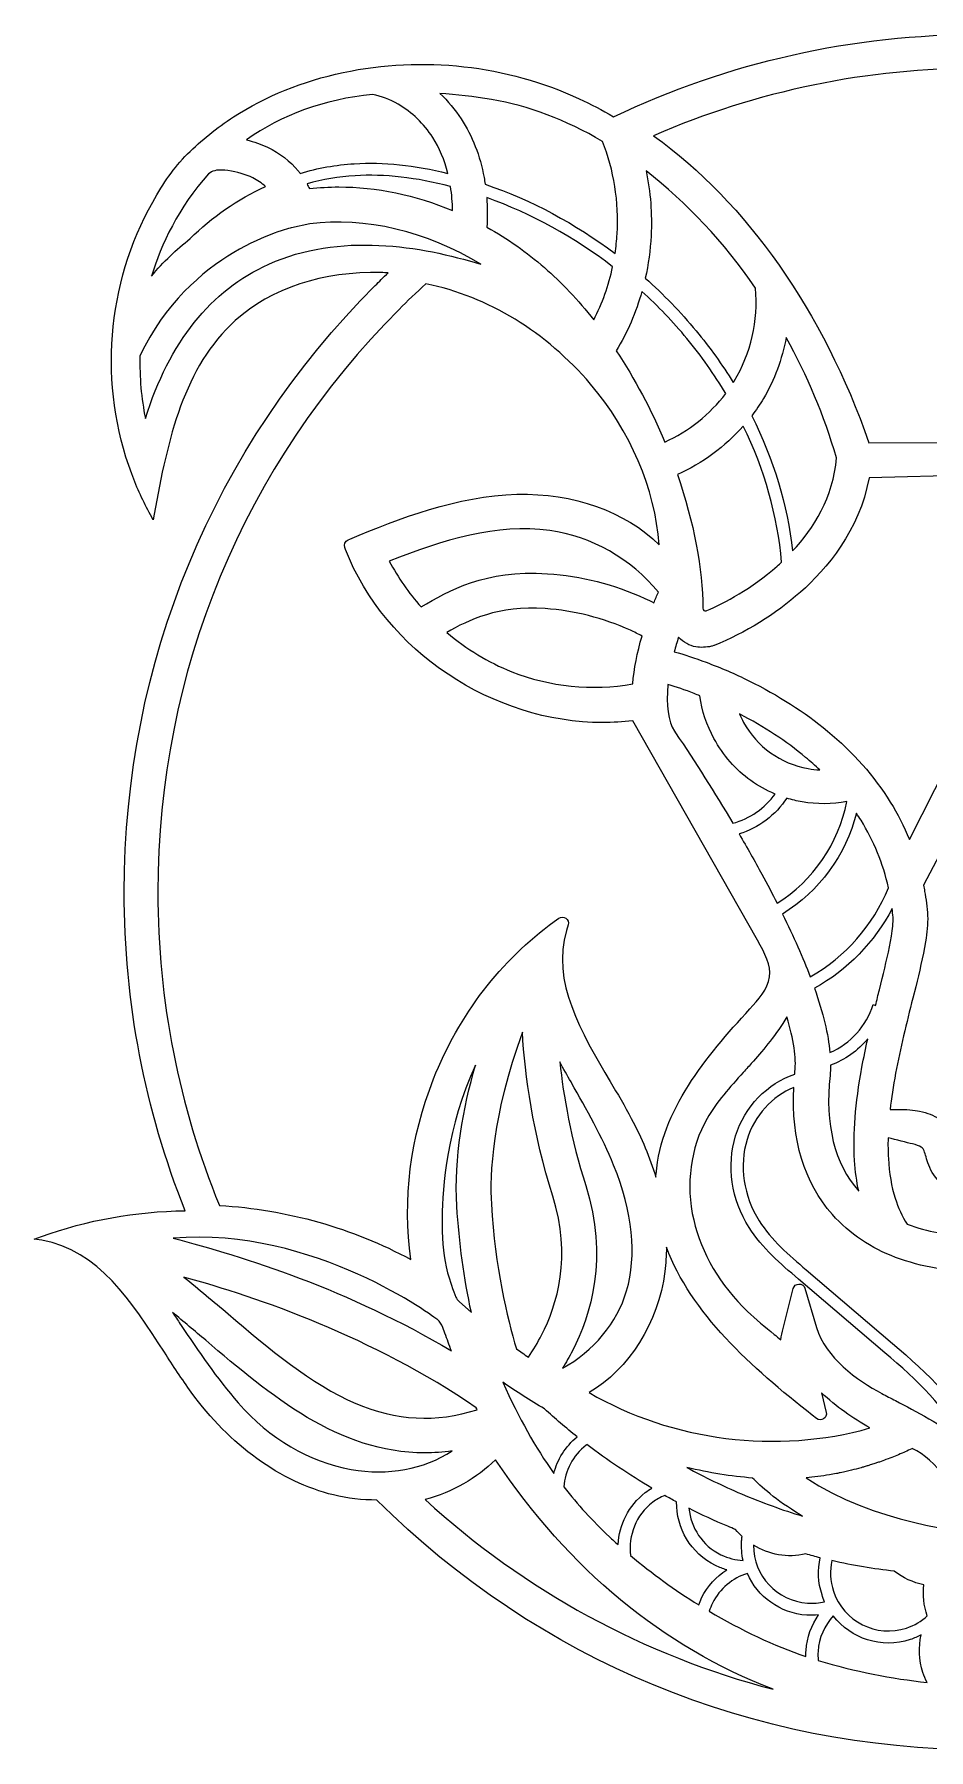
# Model space of a CAD drawing. Header units: millimetres. Extents: x 49 to 1312, y -339 to -42.
# Drawn here: x 354.1 to 502.5, y -339.1 to -54.8 of the extents above; entities that cross this region are included whole.
import ezdxf

# ---------------------------------------------------------------- set-up
doc = ezdxf.new("R2010")
doc.units = ezdxf.units.MM
doc.header["$MEASUREMENT"] = 0
doc.layers.add('Layer 3', color=7, linetype='Continuous')

msp = doc.modelspace()

# ---------------------------------------------------------------- linework, layer by layer
at = {"layer": 'Layer 3', "lineweight": 0}
for points, knots in [([(611.67, -96.44), (611.06, -95.83), (610.42, -95.2), (609.77, -94.58), (614.28, -95.14), (618.54, -96.42), (622.45, -98.41), (635.71, -105.13), (644.45, -119.64), (644.21, -134.51), (644.21, -134.51), (644.19, -135.98), (644.19, -135.98), (644.19, -135.98), (644.84, -134.66), (644.84, -134.66), (652.12, -119.7), (653.49, -103.62), (648.61, -90.55), (646.04, -83.68), (641.55, -77.34), (635.62, -72.21), (627.4, -65.08), (616.91, -60.57), (606.08, -59.51), (594.03, -58.33), (581.45, -61.03), (569.68, -67.33), (551.29, -59.02), (531.61, -54.81), (511.17, -54.81), (489.78, -54.81), (469.27, -59.41), (450.2, -68.48), (448.3, -67.37), (446.38, -66.37), (444.51, -65.5), (432.47, -59.9), (418.56, -58.35), (405.35, -61.14), (398.65, -62.56), (392.53, -65.04), (387.16, -68.5), (384.39, -70.3), (381.82, -72.36), (379.55, -74.63), (377.16, -77.01), (375.62, -79.36), (373.77, -82.61), (366.1, -96.1), (364.79, -112.94), (370.28, -127.66), (371.16, -130.01), (372.2, -132.29), (373.4, -134.44), (373.4, -134.44), (373.84, -135.24), (373.84, -135.24), (373.84, -135.24), (374.01, -134.34), (374.01, -134.34), (376.26, -121.78), (378.99, -109.88), (387.44, -102.26), (393.4, -96.89), (402, -94.06), (411.67, -94.29), (412.04, -94.3), (412.42, -94.32), (412.83, -94.34), (412, -95.13), (411.3, -95.8), (410.67, -96.44), (383.82, -123.28), (369.04, -158.98), (369.04, -196.94), (369.04, -215.21), (372.44, -232.97), (379.15, -249.75), (370.89, -249.87), (362.87, -251.31), (355.31, -254.02), (355.31, -254.02), (354.13, -254.45), (354.13, -254.45), (354.13, -254.45), (355.36, -254.66), (355.36, -254.66), (364.72, -256.23), (370.3, -264.86), (375.7, -273.2), (377.14, -275.42), (378.63, -277.72), (380.15, -279.82), (386.55, -288.64), (394.94, -294.69), (403.76, -296.86), (406.08, -297.42), (408.5, -297.7), (410.94, -297.7), (437.75, -324.38), (473.34, -339.07), (511.17, -339.07), (549.13, -339.07), (584.82, -324.28), (611.67, -297.44), (638.51, -270.59), (653.3, -234.9), (653.3, -196.94), (653.3, -158.98), (638.51, -123.28), (611.67, -96.44)], [0, 0, 0, 0, 1, 1, 1, 2, 2, 2, 3, 3, 3, 4, 4, 4, 5, 5, 5, 6, 6, 6, 7, 7, 7, 8, 8, 8, 9, 9, 9, 10, 10, 10, 11, 11, 11, 12, 12, 12, 13, 13, 13, 14, 14, 14, 15, 15, 15, 16, 16, 16, 17, 17, 17, 18, 18, 18, 19, 19, 19, 20, 20, 20, 21, 21, 21, 22, 22, 22, 23, 23, 23, 24, 24, 24, 25, 25, 25, 26, 26, 26, 27, 27, 27, 28, 28, 28, 29, 29, 29, 30, 30, 30, 31, 31, 31, 32, 32, 32, 33, 33, 33, 34, 34, 34, 35, 35, 35, 36, 36, 36, 37, 37, 37, 37]), ([(511.16, -60.41), (529.01, -60.41), (546.31, -63.77), (562.62, -70.41), (559.82, -72.3), (557.13, -74.37), (554.62, -76.6), (542.08, -87.68), (532.08, -103.53), (525.69, -122.47), (525.69, -122.47), (492.55, -122.5), (492.55, -122.5), (484.94, -100.74), (472.31, -82.76), (456.84, -71.61), (473.96, -64.18), (492.23, -60.41), (511.16, -60.41)], [0, 0, 0, 0, 1, 1, 1, 2, 2, 2, 3, 3, 3, 4, 4, 4, 5, 5, 5, 6, 6, 6, 6]), ([(410.24, -64.76), (411.69, -65.07), (413.11, -65.62), (414.46, -66.4), (414.46, -66.4), (414.46, -66.4), (414.46, -66.4), (416.77, -67.73), (418.75, -69.63), (420.2, -71.89), (421.32, -73.66), (422.17, -75.66), (422.72, -77.86), (417.17, -76.49), (412.06, -75.96), (407.2, -76.25), (404.16, -76.43), (401.15, -76.98), (398.22, -77.85), (398.12, -77.72), (398.02, -77.58), (397.91, -77.45), (396.58, -75.84), (394.82, -74.48), (392.83, -73.54), (391.74, -73.02), (390.56, -72.61), (389.32, -72.31), (395.15, -68.14), (402.18, -65.61), (410.24, -64.76)], [0, 0, 0, 0, 1, 1, 1, 2, 2, 2, 3, 3, 3, 4, 4, 4, 5, 5, 5, 6, 6, 6, 7, 7, 7, 8, 8, 8, 9, 9, 9, 10, 10, 10, 10]), ([(429.94, -65.62), (436.08, -66.64), (442.28, -68.98), (448.35, -72.55), (450.26, -77.3), (451.1, -82.6), (450.78, -87.88), (450.72, -88.97), (450.6, -90.06), (450.44, -91.13), (443.86, -86.18), (436.55, -82.27), (428.9, -79.67), (428.85, -79.29), (428.79, -78.91), (428.72, -78.53), (428.05, -74.93), (426.78, -71.66), (424.94, -68.83), (423.93, -67.29), (422.72, -65.86), (421.36, -64.6), (424.13, -64.79), (427.01, -65.13), (429.94, -65.62)], [0, 0, 0, 0, 1, 1, 1, 2, 2, 2, 3, 3, 3, 4, 4, 4, 5, 5, 5, 6, 6, 6, 7, 7, 7, 8, 8, 8, 8]), ([(383.02, -77.95), (383.02, -77.95), (383.03, -77.94), (383.03, -77.94), (383.03, -77.94), (383.29, -77.74), (383.29, -77.74), (383.53, -77.55), (383.92, -77.41), (384.37, -77.35), (384.89, -77.28), (385.5, -77.3), (386.24, -77.39), (387.77, -77.6), (389.16, -78.01), (390.37, -78.61), (391.15, -78.99), (391.86, -79.47), (392.48, -80.01), (387.85, -82.15), (383.59, -85.1), (379.97, -88.67), (377.69, -90.47), (375.54, -92.54), (373.55, -94.87), (375.18, -89.67), (378.03, -83.49), (383.02, -77.95)], [0, 0, 0, 0, 1, 1, 1, 2, 2, 2, 3, 3, 3, 4, 4, 4, 5, 5, 5, 6, 6, 6, 7, 7, 7, 8, 8, 8, 9, 9, 9, 9]), ([(423.49, -84.01), (417.31, -81.45), (410.81, -80.1), (404.62, -80.1), (403, -80.1), (401.36, -80.19), (399.75, -80.38), (399.63, -80.12), (399.5, -79.85), (399.36, -79.59), (401.96, -78.87), (404.63, -78.41), (407.32, -78.25), (412.24, -77.95), (417.45, -78.54), (423.16, -80.03), (423.37, -81.32), (423.48, -82.65), (423.49, -84.01)], [0, 0, 0, 0, 1, 1, 1, 2, 2, 2, 3, 3, 3, 4, 4, 4, 5, 5, 5, 6, 6, 6, 6]), ([(473.74, -96.86), (474.21, -102.24), (472.96, -107.71), (470.2, -112.27), (470.15, -112.36), (470.09, -112.44), (470.04, -112.53), (468.22, -109.56), (466.17, -106.7), (463.9, -103.96), (461.32, -100.83), (458.48, -97.91), (455.45, -95.23), (455.96, -92.93), (456.29, -90.58), (456.41, -88.19), (456.6, -84.56), (456.33, -80.96), (455.59, -77.46), (462.29, -82.63), (468.52, -89.29), (473.74, -96.86)], [0, 0, 0, 0, 1, 1, 1, 2, 2, 2, 3, 3, 3, 4, 4, 4, 5, 5, 5, 6, 6, 6, 7, 7, 7, 7]), ([(429.15, -81.87), (436.58, -84.51), (443.67, -88.42), (450.04, -93.34), (449.38, -96.43), (448.32, -99.39), (446.9, -102.12), (444.32, -98.85), (441.57, -95.94), (438.72, -93.46), (435.81, -90.92), (432.6, -88.68), (429.19, -86.78), (429.29, -85.12), (429.28, -83.48), (429.15, -81.87)], [0, 0, 0, 0, 1, 1, 1, 2, 2, 2, 3, 3, 3, 4, 4, 4, 5, 5, 5, 5]), ([(393, -92.9), (383.4, -97.22), (376.53, -105.81), (372.55, -118.46), (371.88, -115.14), (371.57, -111.67), (371.64, -108.1), (379.83, -90.68), (396.59, -86.93), (396.77, -86.89), (396.77, -86.89), (399.8, -86.22), (399.8, -86.22), (408.91, -84.98), (419.29, -87.51), (428.19, -92.92), (418.33, -89.86), (404.7, -87.62), (393, -92.9)], [0, 0, 0, 0, 1, 1, 1, 2, 2, 2, 3, 3, 3, 4, 4, 4, 5, 5, 5, 6, 6, 6, 6]), ([(374.63, -196.94), (374.63, -160.47), (388.83, -126.19), (414.62, -100.4), (416, -99.01), (417.47, -97.62), (419.07, -96.15), (429.4, -98.28), (439.07, -104.17), (446.37, -112.78), (453.02, -120.62), (457.01, -129.98), (457.78, -139.41), (452.14, -133.88), (443.53, -130.78), (434.16, -131.04), (424.25, -131.31), (414.66, -135.01), (406.45, -138.46), (406.45, -138.46), (406.16, -138.58), (406.16, -138.58), (405.66, -138.79), (405.42, -139.36), (405.61, -139.87), (405.61, -139.87), (405.73, -140.16), (405.73, -140.16), (412.29, -157.07), (430.32, -168.87), (448.41, -168.86), (450.06, -168.86), (451.72, -168.77), (453.37, -168.56), (453.37, -168.56), (474.06, -204.93), (474.06, -204.93), (475.3, -207.12), (476.31, -209.08), (476.06, -211.02), (475.81, -213.04), (474.14, -214.86), (472.8, -216.32), (465.43, -224.34), (458.16, -233.05), (457.24, -243.67), (457.22, -243.85), (457.21, -244.02), (457.2, -244.19), (456.23, -240.97), (454.88, -237.71), (453.14, -234.46), (452.06, -232.43), (450.83, -230.36), (449.65, -228.36), (444.82, -220.19), (439.83, -211.75), (442.4, -203.32), (442.4, -203.32), (442.68, -202.39), (442.68, -202.39), (442.8, -201.97), (442.65, -201.53), (442.3, -201.28), (441.95, -201.03), (441.48, -201.03), (441.14, -201.28), (441.14, -201.28), (440.35, -201.85), (440.35, -201.85), (431.49, -208.25), (424.57, -217.26), (420.34, -227.92), (416.48, -237.65), (415.19, -247.95), (416.57, -257.84), (406.97, -252.63), (396.05, -249.55), (384.83, -248.88), (378.06, -232.42), (374.63, -214.95), (374.63, -196.94)], [0, 0, 0, 0, 1, 1, 1, 2, 2, 2, 3, 3, 3, 4, 4, 4, 5, 5, 5, 6, 6, 6, 7, 7, 7, 8, 8, 8, 9, 9, 9, 10, 10, 10, 11, 11, 11, 12, 12, 12, 13, 13, 13, 14, 14, 14, 15, 15, 15, 16, 16, 16, 17, 17, 17, 18, 18, 18, 19, 19, 19, 20, 20, 20, 21, 21, 21, 22, 22, 22, 23, 23, 23, 24, 24, 24, 25, 25, 25, 26, 26, 26, 27, 27, 27, 27]), ([(454.9, -97.42), (457.56, -99.84), (460.06, -102.45), (462.36, -105.23), (464.76, -108.13), (466.91, -111.18), (468.8, -114.33), (466.2, -117.77), (462.65, -120.61), (458.69, -122.37), (456.43, -116.97), (453.72, -111.9), (450.64, -107.27), (452.49, -104.22), (453.92, -100.9), (454.9, -97.42)], [0, 0, 0, 0, 1, 1, 1, 2, 2, 2, 3, 3, 3, 4, 4, 4, 5, 5, 5, 5]), ([(479.89, -140.43), (479.02, -132.8), (476.71, -125.2), (473.1, -118.02), (473.81, -117.11), (474.46, -116.15), (475.04, -115.17), (476.87, -112.09), (478.15, -108.64), (478.82, -105.07), (482.31, -111.36), (485.11, -118.04), (487.17, -124.97), (486.67, -131.52), (483.33, -136.72), (479.89, -140.43)], [0, 0, 0, 0, 1, 1, 1, 2, 2, 2, 3, 3, 3, 4, 4, 4, 5, 5, 5, 5]), ([(478.06, -142.26), (477.81, -142.49), (477.57, -142.71), (477.33, -142.92), (473.06, -146.7), (468.63, -149.03), (465.66, -150.31), (465.5, -150.39), (465.34, -150.37), (465.19, -150.27), (465.06, -150.19), (464.99, -150.07), (464.99, -149.91), (465.01, -143.47), (463.51, -135.64), (460.77, -127.77), (464.91, -125.93), (468.7, -123.12), (471.71, -119.72), (475.23, -126.95), (477.4, -134.61), (478.06, -142.26)], [0, 0, 0, 0, 1, 1, 1, 2, 2, 2, 3, 3, 3, 4, 4, 4, 5, 5, 5, 6, 6, 6, 7, 7, 7, 7]), ([(555.44, -158.87), (553.02, -159.78), (550.64, -160.8), (548.35, -161.92), (543.48, -164.33), (539.09, -167.14), (535.31, -170.27), (531.06, -173.79), (527.56, -177.75), (524.9, -182.03), (523.49, -184.28), (522.3, -186.69), (521.33, -189.22), (521.33, -189.22), (511.65, -167.47), (511.65, -167.47), (511.5, -167.12), (511.15, -166.89), (510.77, -166.88), (510.76, -166.88), (510.75, -166.88), (510.74, -166.88), (510.37, -166.88), (510.02, -167.09), (509.85, -167.42), (509.85, -167.42), (499.25, -188.22), (499.25, -188.22), (498.36, -186.05), (497.3, -183.98), (496.09, -182.03), (493.42, -177.75), (489.92, -173.79), (485.67, -170.27), (481.89, -167.14), (477.5, -164.33), (472.62, -161.92), (470.35, -160.8), (467.97, -159.78), (465.54, -158.87), (463.65, -158.17), (461.91, -157.59), (460.26, -157.12), (460.47, -156.33), (460.71, -155.53), (460.97, -154.73), (461.79, -155.59), (462.78, -156.14), (463.86, -156.32), (464.66, -156.45), (465.51, -156.42), (466.45, -156.22), (466.48, -156.21), (466.51, -156.2), (466.54, -156.2), (466.54, -156.2), (466.8, -156.11), (466.8, -156.11), (466.83, -156.11), (466.86, -156.1), (466.88, -156.09), (472.01, -154.02), (477.08, -150.89), (481.17, -147.27), (485.52, -143.41), (490.96, -137.04), (492.56, -128.33), (492.56, -128.33), (509.55, -127.89), (509.55, -127.89), (509.55, -127.89), (510.04, -127.86), (510.04, -127.86), (510.04, -127.86), (525.64, -128.28), (525.64, -128.28), (527.22, -137.01), (532.67, -143.4), (537.04, -147.27), (539.79, -149.71), (542.88, -151.86), (546.23, -153.68), (547.48, -154.36), (548.76, -154.99), (550.04, -155.55), (550.27, -155.65), (550.51, -155.76), (550.76, -155.87), (552.03, -156.47), (553.61, -157.2), (555.25, -157.04), (557.07, -156.86), (558.65, -155.54), (559.2, -153.75), (559.2, -153.75), (559.2, -153.75), (559.2, -153.75), (559.61, -154.92), (559.96, -156.09), (560.26, -157.25), (558.75, -157.7), (557.16, -158.23), (555.44, -158.87)], [0, 0, 0, 0, 1, 1, 1, 2, 2, 2, 3, 3, 3, 4, 4, 4, 5, 5, 5, 6, 6, 6, 7, 7, 7, 8, 8, 8, 9, 9, 9, 10, 10, 10, 11, 11, 11, 12, 12, 12, 13, 13, 13, 14, 14, 14, 15, 15, 15, 16, 16, 16, 17, 17, 17, 18, 18, 18, 19, 19, 19, 20, 20, 20, 21, 21, 21, 22, 22, 22, 23, 23, 23, 24, 24, 24, 25, 25, 25, 26, 26, 26, 27, 27, 27, 28, 28, 28, 29, 29, 29, 30, 30, 30, 31, 31, 31, 32, 32, 32, 33, 33, 33, 34, 34, 34, 34]), ([(439.23, -144.2), (428.84, -143.52), (422.97, -146.93), (418.26, -149.71), (416.22, -147.38), (414.45, -144.83), (413, -142.11), (421.95, -138.65), (430.73, -135.78), (439.62, -137.03), (446.54, -138), (453.07, -141.72), (457.63, -147.26), (457.37, -147.84), (457.11, -148.42), (456.87, -149), (456.38, -148.75), (455.88, -148.51), (455.39, -148.29), (450.25, -145.94), (444.81, -144.56), (439.23, -144.2)], [0, 0, 0, 0, 1, 1, 1, 2, 2, 2, 3, 3, 3, 4, 4, 4, 5, 5, 5, 6, 6, 6, 7, 7, 7, 7]), ([(454.92, -154.53), (454.11, -157.28), (453.59, -159.99), (453.37, -162.46), (446.67, -163.65), (439.58, -162.93), (433.3, -160.43), (429.4, -158.88), (425.79, -156.7), (422.53, -153.93), (426.14, -151.85), (431.05, -149.47), (438.86, -149.98), (443.66, -150.3), (448.55, -151.54), (452.99, -153.57), (453.62, -153.86), (454.27, -154.18), (454.92, -154.53)], [0, 0, 0, 0, 1, 1, 1, 2, 2, 2, 3, 3, 3, 4, 4, 4, 5, 5, 5, 6, 6, 6, 6]), ([(459.22, -162.55), (460.58, -162.96), (462.02, -163.46), (463.58, -164.06), (463.88, -164.18), (464.19, -164.3), (464.51, -164.43), (464.84, -166.88), (465.65, -169.32), (466.85, -171.51), (468.35, -174.27), (470.45, -176.68), (472.94, -178.47), (474.18, -179.36), (475.54, -180.1), (476.97, -180.7), (475.3, -183.05), (472.76, -184.8), (469.97, -185.55), (467.02, -180.58), (463.78, -175.46), (460.48, -170.56), (460.48, -170.56), (460.29, -170.28), (460.29, -170.28), (459.23, -168.7), (458.86, -165.98), (459.22, -162.55)], [0, 0, 0, 0, 1, 1, 1, 2, 2, 2, 3, 3, 3, 4, 4, 4, 5, 5, 5, 6, 6, 6, 7, 7, 7, 8, 8, 8, 9, 9, 9, 9]), ([(476.22, -173.87), (474.41, -172.58), (472.87, -170.84), (471.75, -168.83), (471.5, -168.37), (471.27, -167.9), (471.07, -167.43), (475.18, -169.55), (478.87, -171.97), (482.05, -174.63), (482.86, -175.31), (483.64, -176), (484.4, -176.72), (483.75, -176.68), (483.1, -176.61), (482.45, -176.49), (480.18, -176.08), (478.03, -175.18), (476.22, -173.87)], [0, 0, 0, 0, 1, 1, 1, 2, 2, 2, 3, 3, 3, 4, 4, 4, 5, 5, 5, 6, 6, 6, 6]), ([(502.28, -200.85), (502.2, -199.46), (501.99, -198.11), (501.78, -196.83), (501.72, -196.49), (501.65, -196.15), (501.58, -195.83), (501.58, -195.83), (504.25, -190.77), (504.25, -190.77), (504.25, -190.77), (510.45, -178.82), (510.45, -178.82), (510.45, -178.82), (516.45, -192.04), (516.45, -192.04), (516.45, -192.04), (519.07, -197.69), (519.07, -197.69), (518.89, -198.81), (518.76, -199.81), (518.69, -200.94), (518.65, -202.33), (518.81, -203.65), (519.05, -205.19), (519.49, -207.77), (520.1, -210.26), (520.7, -212.67), (520.7, -212.67), (521.17, -214.55), (521.17, -214.55), (522.19, -218.62), (523.24, -222.83), (524.02, -226.97), (524.44, -229.26), (524.75, -231.32), (524.96, -233.21), (524.81, -233.18), (524.67, -233.15), (524.54, -233.12), (523.47, -232.92), (522.43, -232.82), (521.43, -232.84), (520, -232.87), (518.85, -233.12), (517.8, -233.62), (516.93, -234.05), (516.2, -234.68), (515.7, -235.45), (515.34, -236.03), (515.15, -236.58), (515.01, -236.97), (515.01, -236.97), (514.93, -237.23), (514.93, -237.23), (514.79, -237.65), (514.67, -238.07), (514.57, -238.44), (514.45, -238.85), (514.35, -239.23), (514.21, -239.61), (514.02, -240.14), (513.78, -240.56), (513.49, -240.89), (512.86, -241.62), (511.93, -242.09), (511.02, -242.14), (510.12, -242.2), (509.15, -241.85), (508.46, -241.22), (508.08, -240.87), (507.82, -240.52), (507.7, -240.2), (507.59, -239.92), (507.49, -239.59), (507.38, -239.22), (507.24, -238.76), (507.09, -238.28), (506.88, -237.76), (506.67, -237.23), (506.35, -236.53), (505.8, -235.9), (505.36, -235.38), (504.83, -234.92), (504.2, -234.52), (503.28, -233.94), (502.21, -233.52), (500.93, -233.25), (500.03, -233.06), (498.79, -232.97), (497.24, -232.97), (496.85, -232.97), (496.45, -232.97), (496.05, -232.98), (496.26, -231.15), (496.56, -229.17), (496.96, -226.98), (497.74, -222.85), (498.79, -218.64), (499.82, -214.54), (499.82, -214.54), (500.3, -212.64), (500.3, -212.64), (500.89, -210.23), (501.5, -207.74), (501.93, -205.17), (502.18, -203.63), (502.33, -202.32), (502.28, -200.85)], [0, 0, 0, 0, 1, 1, 1, 2, 2, 2, 3, 3, 3, 4, 4, 4, 5, 5, 5, 6, 6, 6, 7, 7, 7, 8, 8, 8, 9, 9, 9, 10, 10, 10, 11, 11, 11, 12, 12, 12, 13, 13, 13, 14, 14, 14, 15, 15, 15, 16, 16, 16, 17, 17, 17, 18, 18, 18, 19, 19, 19, 20, 20, 20, 21, 21, 21, 22, 22, 22, 23, 23, 23, 24, 24, 24, 25, 25, 25, 26, 26, 26, 27, 27, 27, 28, 28, 28, 29, 29, 29, 30, 30, 30, 31, 31, 31, 32, 32, 32, 33, 33, 33, 34, 34, 34, 35, 35, 35, 36, 36, 36, 36]), ([(478.92, -181.39), (479.75, -181.64), (480.6, -181.85), (481.47, -182), (483.92, -182.43), (486.45, -182.41), (488.86, -181.96), (487.54, -188.87), (483.28, -195.07), (477.31, -198.78), (476.52, -197.24), (475.68, -195.65), (474.79, -194), (473.62, -191.85), (472.35, -189.61), (471.02, -187.32), (474.22, -186.32), (477.08, -184.19), (478.92, -181.39)], [0, 0, 0, 0, 1, 1, 1, 2, 2, 2, 3, 3, 3, 4, 4, 4, 5, 5, 5, 6, 6, 6, 6]), ([(482.81, -211), (481.6, -207.82), (480.07, -204.35), (478.21, -200.59), (484.28, -196.87), (488.74, -190.77), (490.48, -183.89), (490.74, -184.28), (490.99, -184.66), (491.23, -185.05), (493.34, -188.44), (494.9, -192.28), (495.78, -196.23), (493.25, -202.45), (488.63, -207.69), (482.81, -211)], [0, 0, 0, 0, 1, 1, 1, 2, 2, 2, 3, 3, 3, 4, 4, 4, 5, 5, 5, 5]), ([(496.39, -199.67), (496.46, -200.17), (496.51, -200.66), (496.54, -201.11), (496.57, -202.06), (496.46, -203.06), (496.27, -204.25), (495.89, -206.6), (495.3, -208.99), (494.74, -211.29), (494.74, -211.29), (494.29, -213.14), (494.29, -213.14), (494.07, -214), (493.86, -214.86), (493.65, -215.72), (493.65, -215.72), (493.22, -215.59), (493.22, -215.59), (492.17, -219.12), (489.45, -222.08), (486.08, -223.55), (485.81, -220.54), (484.95, -216.98), (483.51, -212.9), (488.99, -209.86), (493.5, -205.22), (496.39, -199.67)], [0, 0, 0, 0, 1, 1, 1, 2, 2, 2, 3, 3, 3, 4, 4, 4, 5, 5, 5, 6, 6, 6, 7, 7, 7, 8, 8, 8, 9, 9, 9, 9]), ([(478.95, -217.65), (480.07, -221.4), (480.52, -224.44), (480.28, -226.71), (480.26, -226.85), (480.26, -226.98), (480.24, -227.12), (475.7, -228.64), (471.92, -232.53), (470.43, -237.34), (468.91, -242.24), (469.75, -247.92), (472.66, -252.52), (474.83, -255.94), (477.89, -258.54), (480.84, -261.07), (480.84, -261.07), (495.18, -273.29), (495.18, -273.29), (500.54, -277.85), (505.52, -282.45), (507.95, -287.98), (504.67, -285.22), (500.33, -282.98), (496.94, -281.23), (496.21, -280.85), (495.37, -280.42), (494.68, -280.04), (490.57, -277.82), (485.36, -274.12), (483.87, -269.13), (483.87, -269.13), (481.92, -262.61), (481.92, -262.61), (481.79, -262.19), (481.4, -261.9), (480.96, -261.9), (480.96, -261.9), (480.95, -261.9), (480.94, -261.9), (480.49, -261.91), (480.1, -262.21), (479.99, -262.65), (479.99, -262.65), (478.32, -269.25), (478.32, -269.25), (478.16, -269.87), (478.03, -270.51), (477.93, -271.15), (477.55, -270.83), (477.18, -270.53), (476.83, -270.24), (475.33, -269.02), (473.79, -267.76), (472.41, -266.44), (467.91, -262.15), (464.74, -256.77), (463.48, -251.29), (462.13, -245.43), (462.94, -239.29), (465.7, -234.47), (467.25, -231.74), (469.51, -229.25), (471.7, -226.85), (471.7, -226.85), (471.91, -226.61), (471.91, -226.61), (472.42, -226.06), (472.92, -225.51), (473.41, -224.95), (475.11, -223.03), (477.18, -220.55), (478.95, -217.65)], [0, 0, 0, 0, 1, 1, 1, 2, 2, 2, 3, 3, 3, 4, 4, 4, 5, 5, 5, 6, 6, 6, 7, 7, 7, 8, 8, 8, 9, 9, 9, 10, 10, 10, 11, 11, 11, 12, 12, 12, 13, 13, 13, 14, 14, 14, 15, 15, 15, 16, 16, 16, 17, 17, 17, 18, 18, 18, 19, 19, 19, 20, 20, 20, 21, 21, 21, 22, 22, 22, 23, 23, 23, 24, 24, 24, 24]), ([(438.27, -270.35), (437.62, -271.6), (436.88, -272.83), (436.06, -274.01), (435.39, -273.55), (434.73, -273.09), (434.09, -272.63), (432.52, -267.46), (430.57, -259.2), (429.93, -248.66), (429.64, -243.8), (430, -233.99), (435.08, -220.18), (435.5, -227.35), (436.79, -236.87), (440.1, -247.33), (443.26, -257.32), (440.85, -265.36), (438.27, -270.35)], [0, 0, 0, 0, 1, 1, 1, 2, 2, 2, 3, 3, 3, 4, 4, 4, 5, 5, 5, 6, 6, 6, 6]), ([(490.16, -241.42), (490.28, -243.23), (490.51, -244.91), (490.85, -246.49), (486.83, -241.94), (485.23, -235.49), (486.09, -227.32), (486.15, -226.8), (486.17, -226.24), (486.17, -225.66), (488.56, -224.77), (490.7, -223.23), (492.34, -221.28), (492, -222.83), (491.68, -224.39), (491.39, -225.95), (490.27, -232.15), (489.89, -236.91), (490.16, -241.42)], [0, 0, 0, 0, 1, 1, 1, 2, 2, 2, 3, 3, 3, 4, 4, 4, 5, 5, 5, 6, 6, 6, 6]), ([(424.21, -249), (424.57, -255.05), (425.38, -260.96), (426.61, -266.62), (426.61, -266.62), (424.58, -264.81), (424.58, -264.81), (424.35, -264.6), (424.16, -264.33), (424.04, -264.06), (424.04, -264.06), (423.7, -263.18), (423.7, -263.18), (423.13, -261.72), (422.72, -260.37), (422.43, -259.04), (421.94, -256.72), (421.73, -254.18), (421.77, -250.77), (421.82, -246.12), (422.53, -235.75), (427.29, -225.64), (425.26, -232.71), (423.72, -241), (424.21, -249)], [0, 0, 0, 0, 1, 1, 1, 2, 2, 2, 3, 3, 3, 4, 4, 4, 5, 5, 5, 6, 6, 6, 7, 7, 7, 8, 8, 8, 8]), ([(452.35, -263.05), (450.8, -268.35), (446.87, -273.05), (441.72, -275.85), (442.31, -274.92), (442.86, -273.96), (443.36, -272.99), (446.45, -267.04), (449.33, -257.46), (445.57, -245.6), (443.13, -237.88), (441.89, -230.71), (441.27, -225.11), (441.89, -226.23), (442.52, -227.34), (443.14, -228.42), (443.14, -228.42), (443.2, -228.54), (443.2, -228.54), (445.71, -232.95), (448.31, -237.52), (450.21, -242.21), (453.35, -249.93), (454.09, -257.14), (452.35, -263.05)], [0, 0, 0, 0, 1, 1, 1, 2, 2, 2, 3, 3, 3, 4, 4, 4, 5, 5, 5, 6, 6, 6, 7, 7, 7, 8, 8, 8, 8]), ([(486.49, -250.38), (489.3, -253.57), (492.98, -256.01), (496.97, -257.48), (501.3, -259.07), (505.92, -259.96), (510.55, -259.74), (512.87, -259.63), (515.17, -259.24), (517.45, -258.84), (519.73, -258.43), (522.01, -257.99), (524.16, -257.1), (526.12, -256.29), (527.98, -255.24), (529.69, -253.97), (532.9, -251.58), (535.54, -248.46), (537.28, -244.84), (538.98, -241.3), (539.81, -237.39), (540.01, -233.48), (540.08, -232.03), (540.07, -230.59), (539.99, -229.14), (543.78, -230.54), (546.91, -233.86), (548.17, -237.94), (549.52, -242.28), (548.76, -247.33), (546.16, -251.45), (544.15, -254.61), (541.21, -257.12), (538.37, -259.54), (538.37, -259.54), (524.03, -271.77), (524.03, -271.77), (518.12, -276.8), (512.64, -281.9), (510.25, -288.33), (507.87, -281.9), (502.39, -276.8), (496.48, -271.77), (496.48, -271.77), (482.14, -259.54), (482.14, -259.54), (479.3, -257.12), (476.35, -254.61), (474.35, -251.45), (471.75, -247.33), (470.99, -242.28), (472.34, -237.94), (473.55, -234.01), (476.49, -230.8), (480.08, -229.31), (479.65, -237.99), (481.79, -245.07), (486.49, -250.38)], [0, 0, 0, 0, 1, 1, 1, 2, 2, 2, 3, 3, 3, 4, 4, 4, 5, 5, 5, 6, 6, 6, 7, 7, 7, 8, 8, 8, 9, 9, 9, 10, 10, 10, 11, 11, 11, 12, 12, 12, 13, 13, 13, 14, 14, 14, 15, 15, 15, 16, 16, 16, 17, 17, 17, 18, 18, 18, 19, 19, 19, 19]), ([(495.72, -237.67), (497.02, -238.01), (498.85, -238.48), (499.76, -238.69), (500.39, -238.83), (500.86, -239.01), (501.21, -239.23), (501.34, -239.31), (501.45, -239.41), (501.53, -239.5), (501.54, -239.52), (501.59, -239.59), (501.69, -239.83), (501.8, -240.13), (501.91, -240.48), (502.02, -240.84), (502.14, -241.24), (502.28, -241.72), (502.46, -242.19), (502.87, -243.31), (503.6, -244.37), (504.64, -245.35), (505.68, -246.3), (506.96, -247.02), (508.32, -247.42), (508.32, -247.42), (508.32, -253.93), (508.32, -253.93), (505.74, -253.78), (502.3, -253.3), (498.88, -251.96), (498.06, -250.68), (497.39, -249.25), (496.9, -247.69), (496.28, -245.72), (495.9, -243.55), (495.77, -241.08), (495.7, -239.96), (495.69, -238.84), (495.72, -237.67)], [0, 0, 0, 0, 1, 1, 1, 2, 2, 2, 3, 3, 3, 4, 4, 4, 5, 5, 5, 6, 6, 6, 7, 7, 7, 8, 8, 8, 9, 9, 9, 10, 10, 10, 11, 11, 11, 12, 12, 12, 13, 13, 13, 13]), ([(420.97, -267.79), (421.39, -268.13), (421.7, -268.58), (421.88, -269.08), (421.88, -269.08), (422.23, -270.06), (422.23, -270.06), (422.58, -271.04), (422.94, -272.01), (423.31, -272.98), (406.34, -262.9), (388.83, -257.27), (377.15, -254.32), (400.62, -252.36), (420.78, -267.65), (420.97, -267.79)], [0, 0, 0, 0, 1, 1, 1, 2, 2, 2, 3, 3, 3, 4, 4, 4, 5, 5, 5, 5]), ([(483.12, -283.62), (483.12, -283.62), (483.87, -284.2), (483.87, -284.2), (484.21, -284.46), (484.68, -284.48), (485.03, -284.25), (485.39, -284.02), (485.56, -283.59), (485.46, -283.17), (485.46, -283.17), (484.66, -279.95), (484.66, -279.95), (487.11, -282.18), (489.83, -284.14), (492.71, -285.76), (477.37, -290.12), (459.9, -287.93), (446.14, -279.89), (452.76, -275.98), (457.62, -268.31), (458.7, -259.84), (458.86, -258.52), (458.95, -257.18), (458.96, -255.81), (462.98, -266.63), (473.08, -275.79), (483.12, -283.62)], [0, 0, 0, 0, 1, 1, 1, 2, 2, 2, 3, 3, 3, 4, 4, 4, 5, 5, 5, 6, 6, 6, 7, 7, 7, 8, 8, 8, 9, 9, 9, 9]), ([(427.42, -282.4), (427.47, -282.51), (427.53, -282.62), (427.58, -282.73), (420.74, -284.9), (414.14, -284.56), (407.45, -281.7), (400.03, -278.53), (393.04, -272.6), (386.27, -266.85), (383.87, -264.82), (381.42, -262.74), (378.91, -260.75), (391.15, -264.1), (410.29, -270.69), (427.42, -282.4)], [0, 0, 0, 0, 1, 1, 1, 2, 2, 2, 3, 3, 3, 4, 4, 4, 5, 5, 5, 5]), ([(406.67, -292.63), (399.68, -291.38), (393.2, -287.56), (387.94, -281.59), (384.42, -277.59), (381.35, -273.02), (378.38, -268.59), (378.38, -268.59), (378.34, -268.54), (378.34, -268.54), (377.91, -267.9), (377.48, -267.26), (377.04, -266.61), (378.91, -268.14), (380.75, -269.7), (382.56, -271.23), (393.36, -280.4), (404.53, -289.88), (418.89, -289.88), (420.38, -289.88), (421.89, -289.77), (423.41, -289.56), (418.77, -292.6), (412.77, -293.72), (406.67, -292.63)], [0, 0, 0, 0, 1, 1, 1, 2, 2, 2, 3, 3, 3, 4, 4, 4, 5, 5, 5, 6, 6, 6, 7, 7, 7, 8, 8, 8, 8]), ([(438.73, -282.59), (440.47, -284.19), (442.28, -285.73), (444.16, -287.23), (442.19, -288.84), (440.88, -290.99), (440.29, -293.3), (437.22, -288.99), (434.52, -284.13), (431.83, -278.19), (434.05, -279.74), (436.36, -281.21), (438.73, -282.59)], [0, 0, 0, 0, 1, 1, 1, 2, 2, 2, 3, 3, 3, 4, 4, 4, 4]), ([(441.95, -295.53), (442.13, -292.88), (443.4, -290.32), (445.67, -288.58), (445.7, -288.55), (445.75, -288.53), (445.78, -288.5), (449.19, -291.11), (452.8, -293.52), (456.55, -295.73), (456.18, -295.95), (455.81, -296.2), (455.46, -296.47), (452.66, -298.62), (451.12, -301.81), (450.96, -305.09), (450.47, -304.66), (449.99, -304.22), (449.51, -303.77), (446.7, -301.13), (444.22, -298.45), (441.95, -295.53)], [0, 0, 0, 0, 1, 1, 1, 2, 2, 2, 3, 3, 3, 4, 4, 4, 5, 5, 5, 6, 6, 6, 7, 7, 7, 7]), ([(512.3, -303.42), (512.3, -303.42), (511.92, -303.38), (511.92, -303.38), (511.92, -303.38), (511.92, -303.38), (511.92, -303.38), (508.72, -303.11), (493.06, -301.42), (482.12, -294.01), (483.43, -293.89), (484.73, -293.73), (485.99, -293.51), (486.37, -293.45), (486.75, -293.39), (487.14, -293.31), (487.36, -293.27), (487.58, -293.23), (487.8, -293.18), (488.51, -293.03), (489.1, -292.9), (489.65, -292.76), (490.18, -292.63), (490.71, -292.49), (491.23, -292.34), (491.41, -292.29), (491.58, -292.24), (491.74, -292.19), (491.74, -292.19), (492.26, -292.04), (492.26, -292.04), (492.43, -291.99), (492.6, -291.94), (492.77, -291.89), (493.03, -291.81), (493.28, -291.72), (493.52, -291.64), (493.52, -291.64), (493.96, -291.5), (493.96, -291.5), (494.07, -291.46), (494.17, -291.43), (494.27, -291.4), (494.65, -291.27), (495.01, -291.13), (495.37, -291), (495.37, -291), (495.73, -290.87), (495.73, -290.87), (496.13, -290.72), (496.52, -290.56), (496.9, -290.41), (496.9, -290.41), (497.15, -290.31), (497.15, -290.31), (497.56, -290.14), (497.95, -289.97), (498.33, -289.8), (498.33, -289.8), (498.53, -289.72), (498.53, -289.72), (498.91, -289.54), (499.29, -289.37), (499.65, -289.19), (499.65, -289.19), (499.72, -289.16), (499.72, -289.16), (503.72, -290.92), (507.38, -296.8), (507.9, -297.67), (507.9, -297.67), (508.99, -301.18), (508.99, -301.18), (509.12, -301.59), (509.51, -301.88), (509.95, -301.88), (510.39, -301.88), (510.77, -301.59), (510.9, -301.18), (510.9, -301.18), (512, -297.63), (512, -297.63), (512.24, -297.15), (513.96, -293.79), (516.28, -291.89), (522.94, -293.85), (530.32, -294.35), (537.87, -293.38), (532.68, -296.68), (526.71, -299.44), (520.07, -301.6), (517.61, -302.4), (515, -303.01), (512.3, -303.42)], [0, 0, 0, 0, 1, 1, 1, 2, 2, 2, 3, 3, 3, 4, 4, 4, 5, 5, 5, 6, 6, 6, 7, 7, 7, 8, 8, 8, 9, 9, 9, 10, 10, 10, 11, 11, 11, 12, 12, 12, 13, 13, 13, 14, 14, 14, 15, 15, 15, 16, 16, 16, 17, 17, 17, 18, 18, 18, 19, 19, 19, 20, 20, 20, 21, 21, 21, 22, 22, 22, 23, 23, 23, 24, 24, 24, 25, 25, 25, 26, 26, 26, 27, 27, 27, 28, 28, 28, 29, 29, 29, 30, 30, 30, 31, 31, 31, 31]), ([(418.96, -297.63), (423.49, -296.38), (427.54, -294.08), (430.61, -291.01), (442.88, -309.27), (458.29, -321.99), (476.65, -329.06), (455.28, -323.48), (435.46, -312.75), (418.96, -297.63)], [0, 0, 0, 0, 1, 1, 1, 2, 2, 2, 3, 3, 3, 3]), ([(471.39, -296.67), (468.32, -295.37), (465.3, -293.91), (462.35, -292.3), (466.04, -293.2), (469.68, -293.78), (473.24, -294.05), (474.55, -295.39), (477.13, -297.73), (481.13, -300.13), (481.27, -300.21), (481.41, -300.29), (481.54, -300.37), (478.19, -299.35), (474.8, -298.11), (471.39, -296.67)], [0, 0, 0, 0, 1, 1, 1, 2, 2, 2, 3, 3, 3, 4, 4, 4, 5, 5, 5, 5]), ([(453.02, -306.89), (452.6, -303.61), (453.88, -300.21), (456.68, -298.05), (457.26, -297.61), (457.95, -297.24), (458.69, -296.96), (459.34, -297.31), (459.99, -297.67), (460.64, -298.01), (460.6, -302.34), (462.98, -306.53), (467.12, -308.56), (467.72, -308.85), (468.34, -309.09), (468.96, -309.27), (467.22, -310.37), (465.76, -311.95), (464.79, -313.93), (464.61, -314.31), (464.45, -314.69), (464.31, -315.07), (460.36, -312.61), (456.55, -309.86), (453.02, -306.89)], [0, 0, 0, 0, 1, 1, 1, 2, 2, 2, 3, 3, 3, 4, 4, 4, 5, 5, 5, 6, 6, 6, 7, 7, 7, 8, 8, 8, 8]), ([(469.12, -302.05), (469.56, -302.24), (470, -302.41), (470.44, -302.59), (470.77, -303), (471.12, -303.38), (471.5, -303.74), (471.47, -303.97), (471.44, -304.21), (471.43, -304.45), (471.35, -305.57), (471.45, -306.67), (471.68, -307.72), (470.44, -307.65), (469.19, -307.34), (468, -306.76), (464.91, -305.25), (463, -302.27), (462.69, -299.07), (464.8, -300.13), (466.94, -301.13), (469.12, -302.05)], [0, 0, 0, 0, 1, 1, 1, 2, 2, 2, 3, 3, 3, 4, 4, 4, 5, 5, 5, 6, 6, 6, 7, 7, 7, 7]), ([(473.4, -305.2), (475.93, -306.75), (479.03, -307.34), (482.08, -306.63), (482.88, -306.86), (483.68, -307.07), (484.47, -307.27), (484.02, -309.25), (484.09, -311.37), (484.77, -313.42), (484.89, -313.81), (485.04, -314.18), (485.2, -314.54), (484.29, -314.76), (483.34, -314.85), (482.36, -314.78), (477.29, -314.45), (473.39, -310.21), (473.4, -305.2)], [0, 0, 0, 0, 1, 1, 1, 2, 2, 2, 3, 3, 3, 4, 4, 4, 5, 5, 5, 6, 6, 6, 6]), ([(486.67, -312.8), (486.11, -311.11), (486.05, -309.37), (486.41, -307.74), (489.92, -308.56), (493.36, -309.14), (496.73, -309.48), (498.19, -310.63), (499.88, -311.38), (501.64, -311.73), (501.45, -313.43), (501.62, -315.2), (502.22, -316.89), (501.26, -317.77), (500.1, -318.47), (498.78, -318.91), (493.75, -320.56), (488.32, -317.82), (486.67, -312.8)], [0, 0, 0, 0, 1, 1, 1, 2, 2, 2, 3, 3, 3, 4, 4, 4, 5, 5, 5, 6, 6, 6, 6]), ([(466.59, -314.81), (467.8, -312.34), (469.94, -310.62), (472.38, -309.87), (474.07, -313.7), (477.77, -316.48), (482.23, -316.78), (482.89, -316.82), (483.55, -316.81), (484.19, -316.74), (483.01, -318.42), (482.26, -320.44), (482.11, -322.64), (482.09, -322.97), (482.08, -323.29), (482.09, -323.62), (476.8, -321.83), (471.34, -319.26), (466.06, -316.13), (466.2, -315.69), (466.38, -315.25), (466.59, -314.81)], [0, 0, 0, 0, 1, 1, 1, 2, 2, 2, 3, 3, 3, 4, 4, 4, 5, 5, 5, 6, 6, 6, 7, 7, 7, 7]), ([(484.11, -322.77), (484.26, -320.5), (485.19, -318.47), (486.63, -316.91), (489.55, -320.67), (494.63, -322.38), (499.4, -320.81), (500.04, -320.6), (500.64, -320.34), (501.21, -320.03), (500.74, -322.04), (500.8, -324.19), (501.49, -326.28), (501.68, -326.86), (501.92, -327.41), (502.19, -327.94), (496.33, -327.29), (490.25, -326.13), (484.13, -324.27), (484.08, -323.78), (484.07, -323.28), (484.11, -322.77)], [0, 0, 0, 0, 1, 1, 1, 2, 2, 2, 3, 3, 3, 4, 4, 4, 5, 5, 5, 6, 6, 6, 7, 7, 7, 7])]:
    msp.add_open_spline(points, degree=3, knots=knots, dxfattribs=at)

doc.saveas('drawing.dxf')
